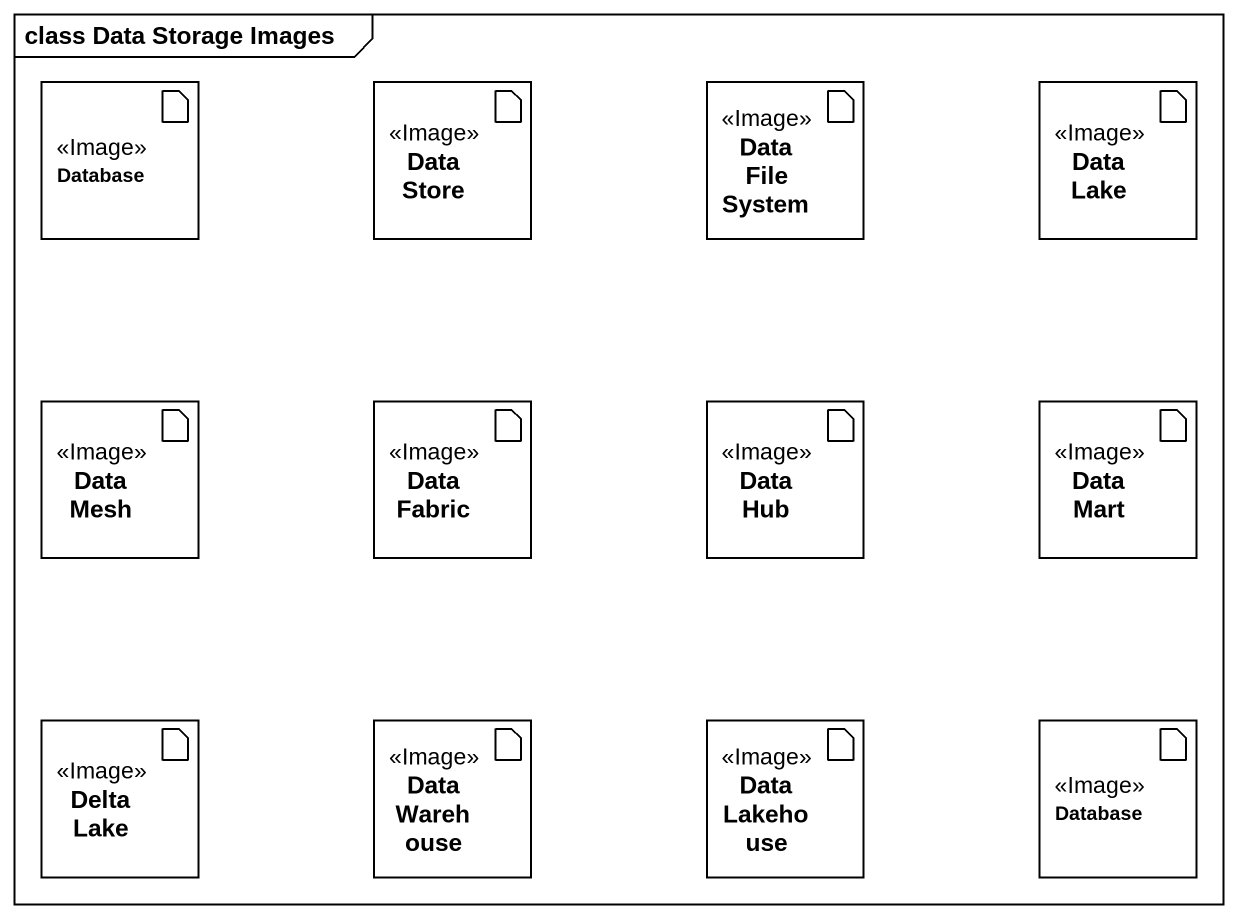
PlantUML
@startuml
mainframe class Data Storage Images
artifact "Database" as Database_ <<Image>>
artifact "Data Store" as Data_Store <<Image>>
artifact "Data File System" as Data_File_System <<Image>>
artifact "Data Lake" as Data_Lake <<Image>>
artifact "Data Mesh" as Data_Mesh <<Image>>
artifact "Data Fabric" as Data_Fabric <<Image>>
artifact "Data Hub" as Data_Hub <<Image>>
artifact "Data Mart" as Data_Mart <<Image>>
artifact "Delta Lake" as Delta_Lake <<Image>>
artifact "Data Warehouse" as Data_Warehouse <<Image>>
artifact "Data Lakehouse" as Data_Lakehouse <<Image>>
artifact "Database" as Database__2 <<Image>>
@enduml
